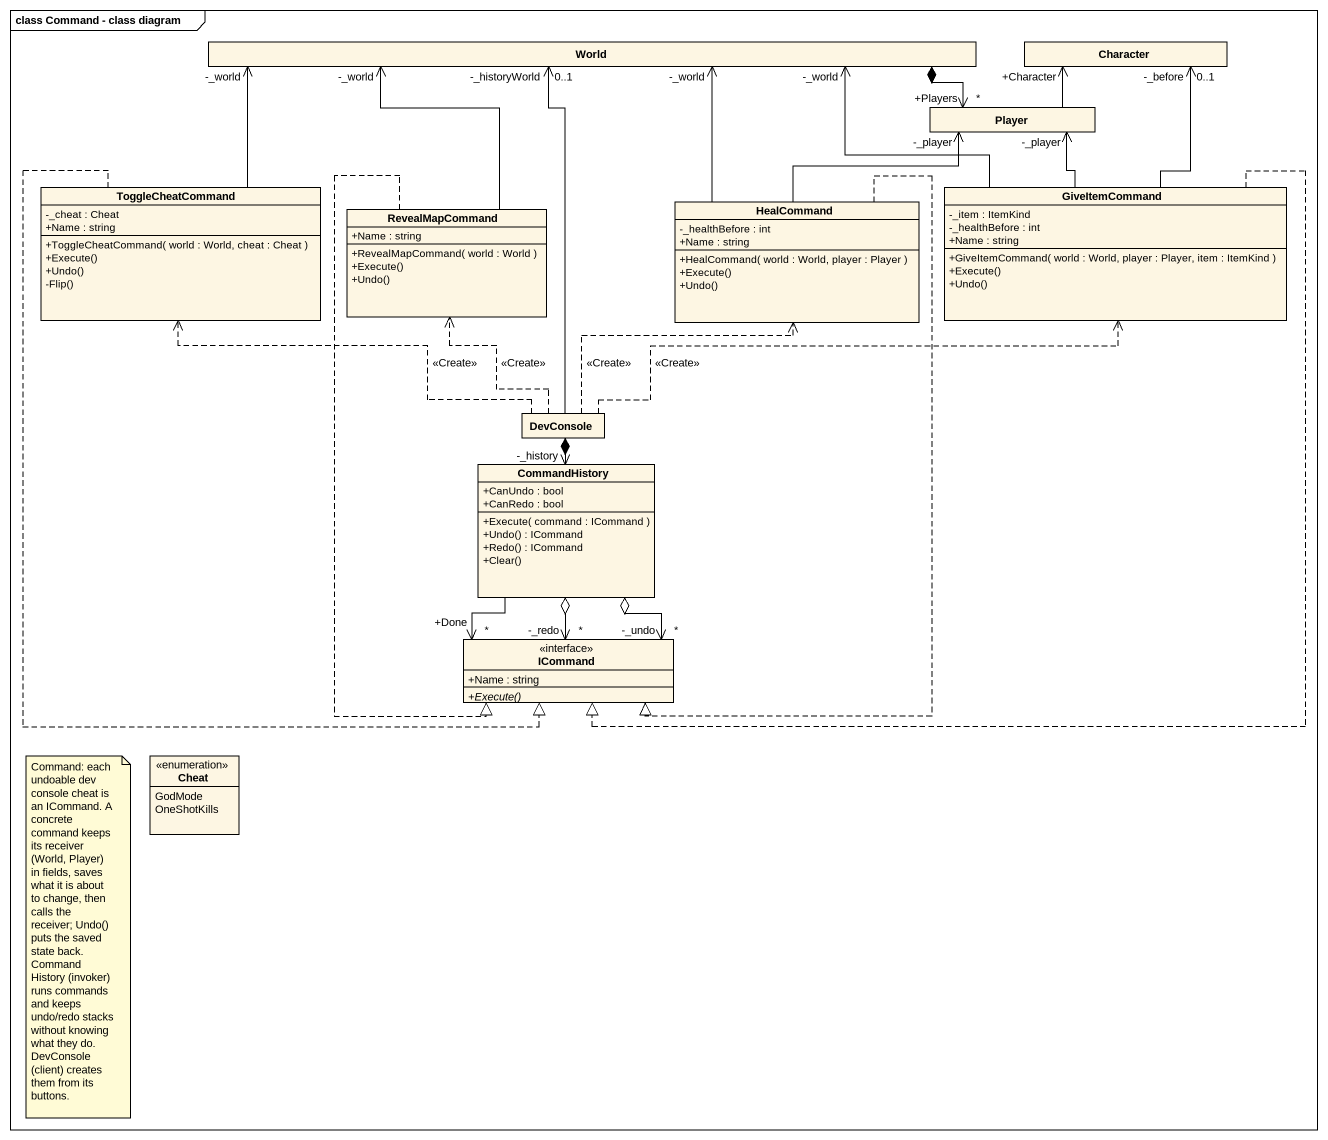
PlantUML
@startuml
mainframe class Command - class diagram
hide circle
hide empty members
skinparam classAttributeIconSize 0
class World
class Character
class Player
class ToggleCheatCommand {
  -_cheat : Cheat
  +Name : string
  +ToggleCheatCommand( world : World, cheat : Cheat )
  +Execute()
  +Undo()
  -Flip()
}
class GiveItemCommand {
  -_item : ItemKind
  -_healthBefore : int
  +Name : string
  +GiveItemCommand( world : World, player : Player, item : ItemKind )
  +Execute()
  +Undo()
}
class RevealMapCommand {
  +Name : string
  +RevealMapCommand( world : World )
  +Execute()
  +Undo()
}
class HealCommand {
  -_healthBefore : int
  +Name : string
  +HealCommand( world : World, player : Player )
  +Execute()
  +Undo()
}
class DevConsole
class CommandHistory {
  +CanUndo : bool
  +CanRedo : bool
  +Execute( command : ICommand )
  +Undo() : ICommand
  +Redo() : ICommand
  +Clear()
}
interface ICommand {
  +Name : string
  {abstract} +Execute()
}
enum Cheat {
  GodMode
  OneShotKills
}
World *-right-> "+Players\n*" Player
Player -right-> "+Character" Character
ToggleCheatCommand -right-> "-_world" World
ToggleCheatCommand ..|> ICommand
GiveItemCommand -left-> "-_world" World
GiveItemCommand -up-> "-_before\n0..1" Character
GiveItemCommand -up-> "-_player" Player
GiveItemCommand ..|> ICommand
RevealMapCommand -up-> "-_world" World
RevealMapCommand ..|> ICommand
HealCommand -up-> "-_world" World
HealCommand -up-> "-_player" Player
HealCommand ..|> ICommand
DevConsole -up-> "-_historyWorld\n0..1" World
DevConsole .left.> ToggleCheatCommand : <<Create>>
DevConsole .right.> GiveItemCommand : <<Create>>
DevConsole .up.> RevealMapCommand : <<Create>>
DevConsole .up.> HealCommand : <<Create>>
DevConsole *--> "-_history" CommandHistory
CommandHistory --> "+Done\n*" ICommand
CommandHistory o--> "-_redo\n*" ICommand
CommandHistory o--> "-_undo\n*" ICommand
note as N1
  Command: each undoable dev console cheat is an ICommand. A concrete command keeps its receiver (World, Player) in fields, saves what it is about to change, then calls the receiver; Undo() puts the saved state back. CommandHistory (invoker) runs commands and keeps undo/redo stacks without knowing what they do. DevConsole (client) creates them from its buttons.
end note
@enduml
